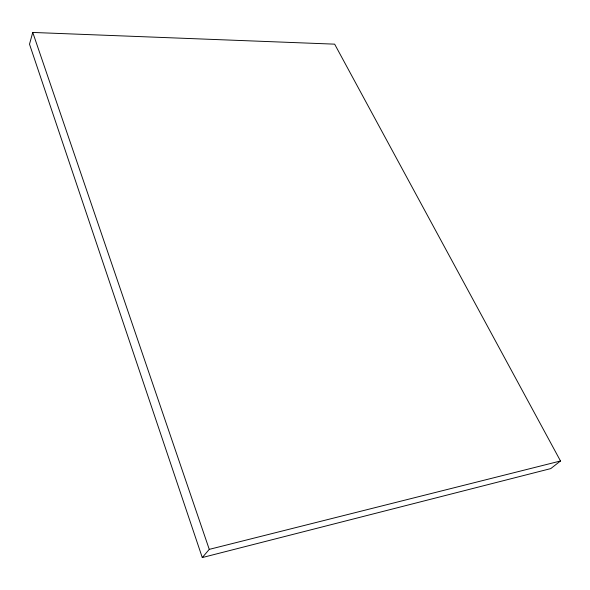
<?xml version="1.0" encoding="UTF-8"?>
<svg xmlns="http://www.w3.org/2000/svg" width="590" height="590" viewBox="0 0 590 590"><rect width="100%" height="100%" fill="white"/><g stroke="black" fill="none" stroke-linecap="round" stroke-linejoin="round"><path stroke-width="0.89" d="M32.76 32.443L29.5 44.184L202.281 557.557L550.75 468.6L560.5 460.989L334.648 44.154L32.76 32.443L209.266 549.371L202.281 557.557M209.266 549.371L560.5 460.989"/></g></svg>
